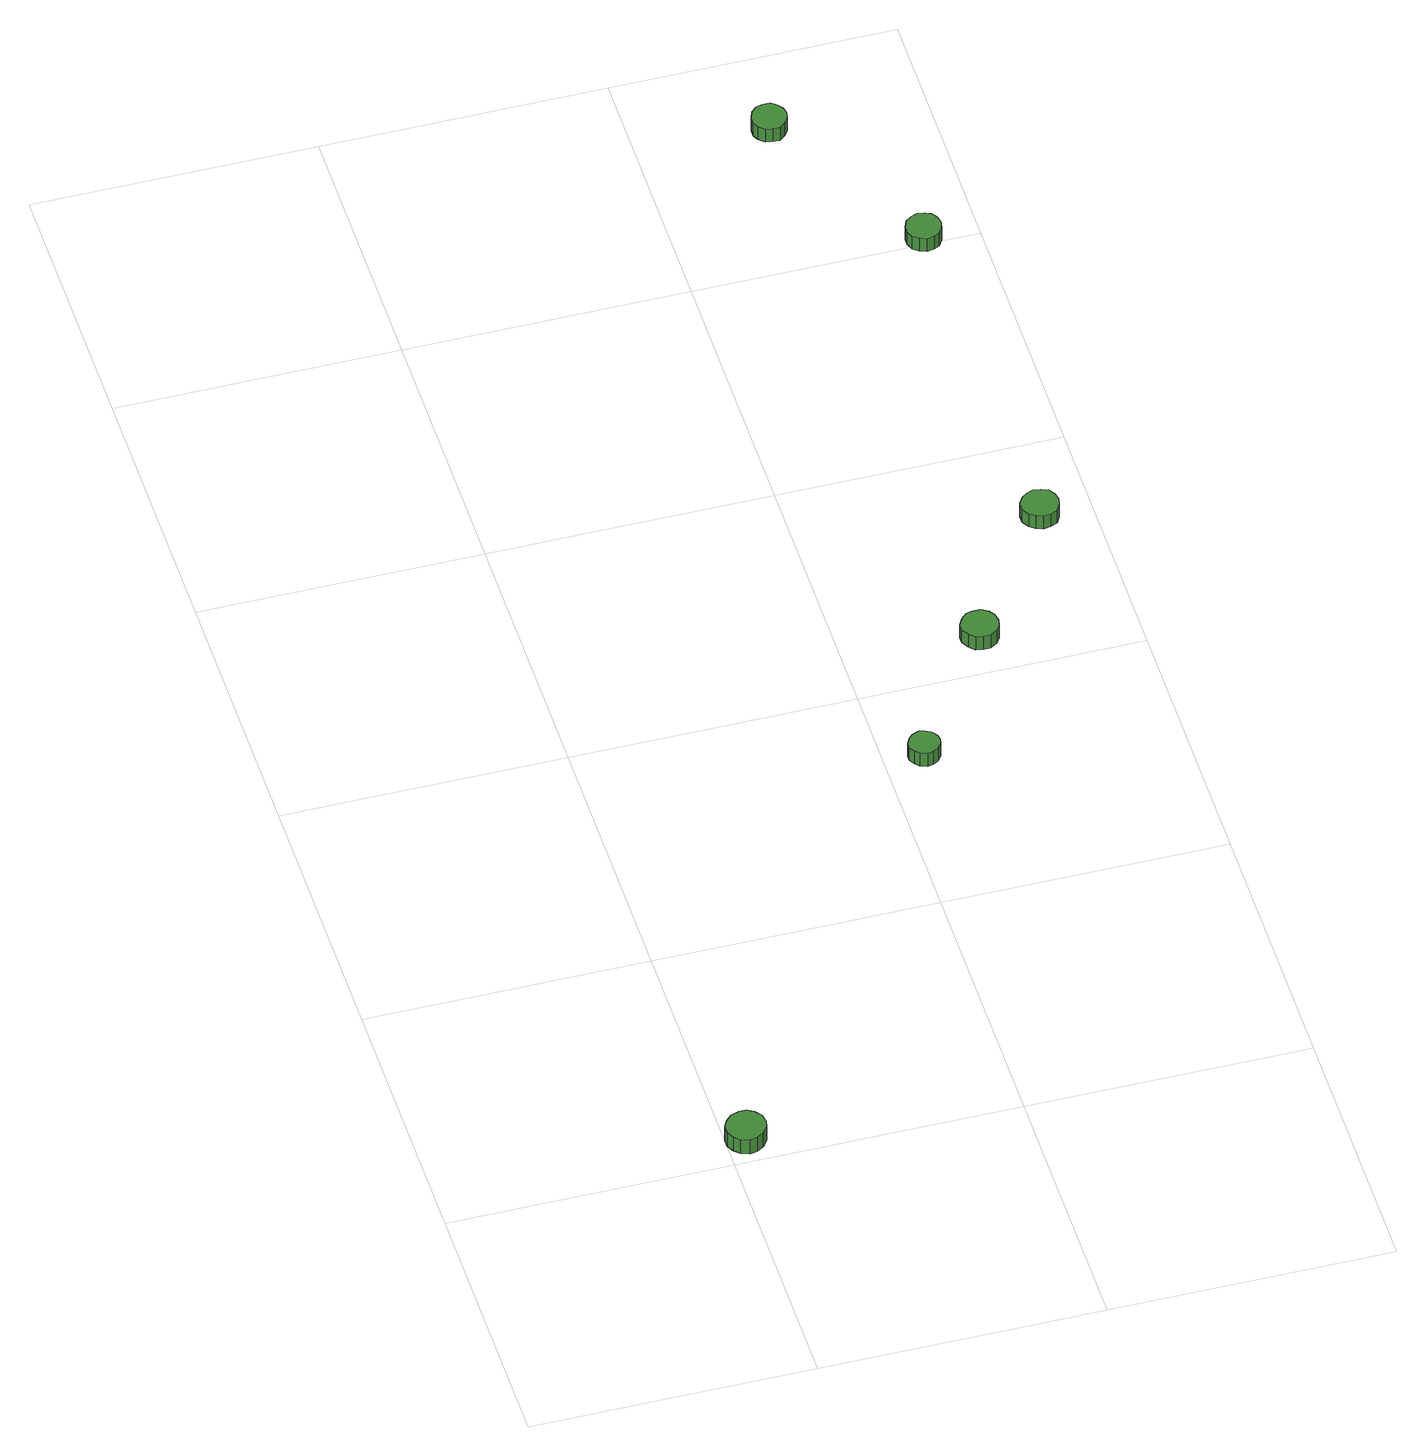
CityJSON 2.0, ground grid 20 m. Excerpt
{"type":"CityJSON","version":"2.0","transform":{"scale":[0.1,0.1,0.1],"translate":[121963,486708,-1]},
"CityObjects":{
"tree1":{"type":"SolitaryVegetationObject","attributes":{"function":"something"},"geometry":[{"type":"MultiSurface","lod":"1","boundaries":[[[0,1,2,3,4,5,6,7,8,9,10,11,12,13,14]],[[15,16,17,18,19,20,21,22,23,24,25,26,27,28,29]],[[0,29,28,1]],[[1,28,27,2]],[[2,27,26,3]],[[3,26,25,4]],[[4,25,24,5]],[[5,24,23,6]],[[6,23,22,7]],[[7,22,21,8]],[[8,21,20,9]],[[9,20,19,10]],[[10,19,18,11]],[[11,18,17,12]],[[12,17,16,13]],[[13,16,15,14]],[[14,15,29,0]]]}]},
"tree2":{"type":"SolitaryVegetationObject","attributes":{"function":"something"},"geometry":[{"type":"MultiSurface","lod":"1","boundaries":[[[30,31,32,33,34,35,36,37,38,39,40,41,42,43,44]],[[45,46,47,48,49,50,51,52,53,54,55,56,57,58,59]],[[30,59,58,31]],[[31,58,57,32]],[[32,57,56,33]],[[33,56,55,34]],[[34,55,54,35]],[[35,54,53,36]],[[36,53,52,37]],[[37,52,51,38]],[[38,51,50,39]],[[39,50,49,40]],[[40,49,48,41]],[[41,48,47,42]],[[42,47,46,43]],[[43,46,45,44]],[[44,45,59,30]]]}]},
"tree3":{"type":"SolitaryVegetationObject","attributes":{"function":"something"},"geometry":[{"type":"MultiSurface","lod":"1","boundaries":[[[60,61,62,63,64,65,66,67,68,69,70,71,72,73,74]],[[75,76,77,78,79,80,81,82,83,84,85,86,87,88,89]],[[60,89,88,61]],[[61,88,87,62]],[[62,87,86,63]],[[63,86,85,64]],[[64,85,84,65]],[[65,84,83,66]],[[66,83,82,67]],[[67,82,81,68]],[[68,81,80,69]],[[69,80,79,70]],[[70,79,78,71]],[[71,78,77,72]],[[72,77,76,73]],[[73,76,75,74]],[[74,75,89,60]]]}]},
"tree4":{"type":"SolitaryVegetationObject","attributes":{"function":"something"},"geometry":[{"type":"MultiSurface","lod":"1","boundaries":[[[90,91,92,93,94,95,96,97,98,99,100,101,102,103,104]],[[105,106,107,108,109,110,111,112,113,114,115,116,117,118,119]],[[90,119,118,91]],[[91,118,117,92]],[[92,117,116,93]],[[93,116,115,94]],[[94,115,114,95]],[[95,114,113,96]],[[96,113,112,97]],[[97,112,111,98]],[[98,111,110,99]],[[99,110,109,100]],[[100,109,108,101]],[[101,108,107,102]],[[102,107,106,103]],[[103,106,105,104]],[[104,105,119,90]]]}]},
"tree5":{"type":"SolitaryVegetationObject","attributes":{"function":"something"},"geometry":[{"type":"MultiSurface","lod":"1","boundaries":[[[120,121,122,123,124,125,126,127,128,129,130,131,132,133,134]],[[135,136,137,138,139,140,141,142,143,144,145,146,147,148,149]],[[120,149,148,121]],[[121,148,147,122]],[[122,147,146,123]],[[123,146,145,124]],[[124,145,144,125]],[[125,144,143,126]],[[126,143,142,127]],[[127,142,141,128]],[[128,141,140,129]],[[129,140,139,130]],[[130,139,138,131]],[[131,138,137,132]],[[132,137,136,133]],[[133,136,135,134]],[[134,135,149,120]]]}]},
"tree6":{"type":"SolitaryVegetationObject","attributes":{"function":"something"},"geometry":[{"type":"MultiSurface","lod":"1","boundaries":[[[150,151,152,153,154,155,156,157,158,159,160,161,162,163,164]],[[165,166,167,168,169,170,171,172,173,174,175,176,177,178,179]],[[150,179,178,151]],[[151,178,177,152]],[[152,177,176,153]],[[153,176,175,154]],[[154,175,174,155]],[[155,174,173,156]],[[156,173,172,157]],[[157,172,171,158]],[[158,171,170,159]],[[159,170,169,160]],[[160,169,168,161]],[[161,168,167,162]],[[162,167,166,163]],[[163,166,165,164]],[[164,165,179,150]]]}]}
},
"vertices":[
[28,21,20],[27,27,20],[23,32,20],[18,35,20],[13,35,20],[7,33,20],[3,29,20],[0,24,20],[0,18,20],[3,13,20],[7,9,20],[13,7,20],[18,8,20],[23,11,20],[27,16,20],[27,16,7],[23,11,7],[18,8,7],[13,7,7],[7,9,7],[3,13,7],[0,18,7],[0,24,7],[3,29,7],[7,33,7],[13,35,7],[18,35,7],[23,32,7],[27,27,7],[28,21,7],
[239,337,19],[238,341,19],[235,345,19],[231,347,19],[227,348,19],[222,346,19],[219,343,19],[217,339,19],[217,335,19],[219,331,19],[222,328,19],[227,326,19],[231,327,19],[235,329,19],[238,333,19],[238,333,7],[235,329,7],[231,327,7],[227,326,7],[222,328,7],[219,331,7],[217,335,7],[217,339,7],[219,343,7],[222,346,7],[227,348,7],[231,347,7],[235,345,7],[238,341,7],[239,337,7],
[307,434,19],[306,440,19],[303,444,19],[298,447,19],[293,447,19],[288,446,19],[284,442,19],[281,437,19],[281,432,19],[284,427,19],[288,423,19],[293,422,19],[298,422,19],[303,425,19],[306,429,19],[306,429,7],[303,425,7],[298,422,7],[293,422,7],[288,423,7],[284,427,7],[281,432,7],[281,437,7],[284,442,7],[288,446,7],[293,447,7],[298,447,7],[303,444,7],[306,440,7],[307,434,7],
[377,533,19],[376,538,19],[373,543,19],[368,545,19],[363,546,19],[358,544,19],[354,541,19],[351,536,19],[351,530,19],[354,525,19],[358,522,19],[363,520,19],[368,521,19],[373,523,19],[376,528,19],[376,528,7],[373,523,7],[368,521,7],[363,520,7],[358,522,7],[354,525,7],[351,530,7],[351,536,7],[354,541,7],[358,544,7],[363,546,7],[368,545,7],[373,543,7],[376,538,7],[377,533,7],
[304,933,19],[303,938,19],[300,942,19],[296,945,19],[291,945,19],[286,944,19],[282,940,19],[280,935,19],[280,930,19],[282,926,19],[286,922,19],[291,921,19],[296,921,19],[300,924,19],[303,928,19],[303,928,7],[300,924,7],[296,921,7],[291,921,7],[286,922,7],[282,926,7],[280,930,7],[280,935,7],[282,940,7],[286,944,7],[291,945,7],[296,945,7],[300,942,7],[303,938,7],[304,933,7],
[374,806,19],[373,811,19],[370,815,19],[366,817,19],[361,818,19],[356,816,19],[352,813,19],[350,808,19],[350,803,19],[352,798,19],[356,795,19],[361,793,19],[366,794,19],[370,796,19],[373,801,19],[373,801,7],[370,796,7],[366,794,7],[361,793,7],[356,795,7],[352,798,7],[350,803,7],[350,808,7],[352,813,7],[356,816,7],[361,818,7],[366,817,7],[370,815,7],[373,811,7],[374,806,7]
]}
